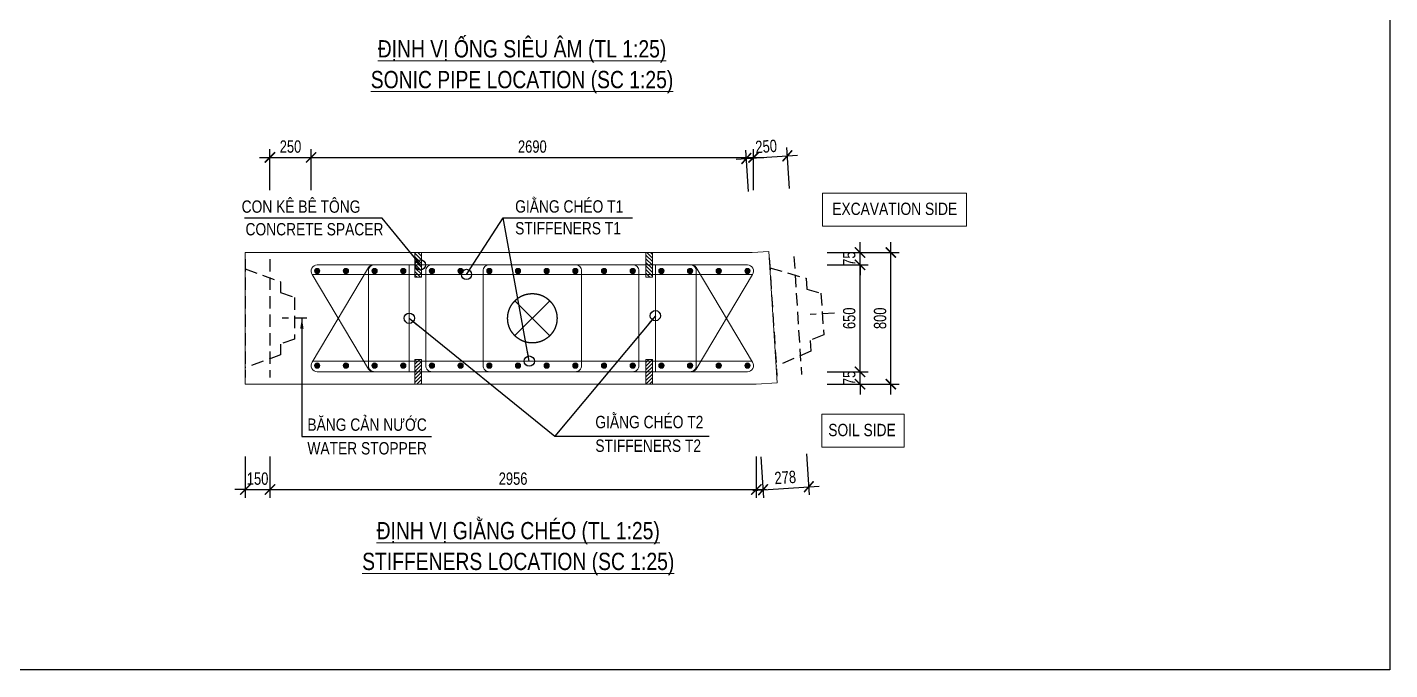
# Model space of a CAD drawing. Header units: millimetres. Extents: x 2746337 to 7547699, y -363432 to 15720.
# Drawn here: x 3114228 to 3147351, y -165266 to -149648 of the extents above; entities that cross this region are included whole.
import ezdxf
from ezdxf.enums import TextEntityAlignment as Align

# ---------------------------------------------------------------- set-up
doc = ezdxf.new("R2010")
doc.units = ezdxf.units.MM
doc.header["$LTSCALE"] = 1200
doc.header["$PDMODE"] = 3
doc.linetypes.add('CENTER', pattern=[2, 1.25, -0.25, 0.25, -0.25])
doc.linetypes.add('HIDDEN', pattern=[0.375, 0.25, -0.125])
for name, color, linetype, lineweight in [('5', 5, 'Continuous', 13), ('BOUND', 3, 'Continuous', 20), ('CWS', 8, 'HIDDEN', 9), ('ENOTE', 2, 'Continuous', 15), ('GRID', 74, 'CENTER', 15), ('K-THUOC', 1, 'Continuous', 18), ('LEADER', 8, 'Continuous', 9), ('MCT', 6, 'Continuous', 20), ('T2HI', 4, 'HIDDEN', 13), ('TEXTMA', 2, 'Continuous', 13), ('TEXTVN', 2, 'Continuous', 20), ('TIE', 4, 'Continuous', 13)]:
    doc.layers.add(name, color=color, linetype=linetype, lineweight=lineweight)
for name, color, linetype in [('CDC.04.HIDDEN', 8, 'HIDDEN'), ('CDC.11.NOTE', 8, 'Continuous'), ('MIE', 5, 'HIDDEN')]:
    doc.layers.add(name, color=color, linetype=linetype)
doc.styles.add('DB_Arial', font='arial.ttf', dxfattribs={"width": 0.8})
doc.styles.add('SMTEXT', font='arial.ttf', dxfattribs={"width": 0.75})
doc.dimstyles.new('BSV1-100', dxfattribs={"dimtxt": 300, "dimasz": 250, "dimexe": 200, "dimexo": 0, "dimgap": 108, "dimtad": 1, "dimdec": 0, "dimdsep": 46, "dimtxsty": 'SMTEXT', "dimblk": 'ARCHTICK', "dimcen": 100, "dimdle": 250, "dimclrd": 256, "dimclre": 256, "dimclrt": 1, "dimadec": 0, "dimazin": 0, "dimtfac": 1, "dimtdec": 0, "dimtix": 1, "dimtmove": 2, "dimatfit": 3, "dimfxl": 720, "dimfxlon": 1, "dimtolj": 1, "dimtzin": 0, "dimarcsym": 0})
doc.dimstyles.new('BSV25', dxfattribs={"dimtxt": 300, "dimasz": 250, "dimexe": 200, "dimexo": 0, "dimgap": 108, "dimtad": 1, "dimdec": 0, "dimlfac": 0.25, "dimdsep": 46, "dimtxsty": 'SMTEXT', "dimblk": 'ARCHTICK', "dimcen": 100, "dimdle": 250, "dimclrd": 256, "dimclre": 256, "dimclrt": 2, "dimadec": 0, "dimazin": 0, "dimtfac": 1, "dimtdec": 0, "dimtix": 1, "dimtmove": 2, "dimatfit": 3, "dimfxl": 800, "dimfxlon": 1, "dimtolj": 1, "dimtzin": 0, "dimarcsym": 0})

# ---------------------------------------------------------------- blocks, each defined once
blk = doc.blocks.new('_ArchTick')
at = {"color": 0, "linetype": 'ByBlock', "const_width": 0.15}
blk.add_lwpolyline([(-0.5, -0.5), (0.5, 0.5)], dxfattribs=at)
blk = doc.blocks.new('*D1778')
at = {"layer": 'Defpoints', "color": 0, "transparency": 16777216}
for p in [(3119528, -158323), (3120128, -158163), (3120128, -160885)]:
    blk.add_point(p, dxfattribs=at)
at = {"layer": 'K-THUOC', "lineweight": -2, "transparency": 16777216}
for p, q in [((3119528, -160085), (3119528, -161085)), ((3120128, -160085), (3120128, -161085)), ((3119528, -160885), (3119278, -160885)), ((3119528, -160885), (3120128, -160885)), ((3120128, -160885), (3120378, -160885))]:
    blk.add_line(p, q, dxfattribs=at)
at = {"layer": 'K-THUOC', "lineweight": -2, "transparency": 16777216, "xscale": 250, "yscale": 250, "zscale": 250}
blk.add_blockref('_ArchTick', (3119528, -160885), dxfattribs=at)
at = {"layer": 'K-THUOC', "lineweight": -2, "transparency": 16777216, "xscale": 250, "yscale": 250, "zscale": 250, "rotation": 180}
blk.add_blockref('_ArchTick', (3120128, -160885), dxfattribs=at)
at = {"layer": 'K-THUOC', "color": 2, "transparency": 16777216, "insert": (3119828, -160623), "char_height": 300, "attachment_point": 5, "style": 'SMTEXT'}
blk.add_mtext('\\A1;150', dxfattribs=at)
blk = doc.blocks.new('*D1779')
at = {"layer": 'Defpoints', "color": 0, "transparency": 16777216}
for p in [(3121128, -152811), (3120128, -155283), (3121128, -155573)]:
    blk.add_point(p, dxfattribs=at)
at = {"layer": 'K-THUOC', "lineweight": -2, "transparency": 16777216}
for p, q in [((3120128, -153611), (3120128, -152611)), ((3121128, -153611), (3121128, -152611)), ((3119878, -152811), (3121378, -152811))]:
    blk.add_line(p, q, dxfattribs=at)
at = {"layer": 'K-THUOC', "lineweight": -2, "transparency": 16777216, "xscale": 250, "yscale": 250, "zscale": 250, "rotation": 180}
blk.add_blockref('_ArchTick', (3120128, -152811), dxfattribs=at)
at = {"layer": 'K-THUOC', "lineweight": -2, "transparency": 16777216, "xscale": 250, "yscale": 250, "zscale": 250}
blk.add_blockref('_ArchTick', (3121128, -152811), dxfattribs=at)
at = {"layer": 'K-THUOC', "color": 2, "transparency": 16777216, "insert": (3120628, -152550), "char_height": 300, "attachment_point": 5, "style": 'SMTEXT'}
blk.add_mtext('\\A1;250', dxfattribs=at)
blk = doc.blocks.new('*D1780')
at = {"layer": 'Defpoints', "color": 0, "transparency": 16777216}
for p in [(3131886, -152811), (3121128, -155573), (3131886, -155573)]:
    blk.add_point(p, dxfattribs=at)
at = {"layer": 'K-THUOC', "lineweight": -2, "transparency": 16777216}
for p, q in [((3121128, -153611), (3121128, -152611)), ((3131886, -153611), (3131886, -152611)), ((3120878, -152811), (3132136, -152811))]:
    blk.add_line(p, q, dxfattribs=at)
at = {"layer": 'K-THUOC', "lineweight": -2, "transparency": 16777216, "xscale": 250, "yscale": 250, "zscale": 250, "rotation": 180}
blk.add_blockref('_ArchTick', (3121128, -152811), dxfattribs=at)
at = {"layer": 'K-THUOC', "lineweight": -2, "transparency": 16777216, "xscale": 250, "yscale": 250, "zscale": 250}
blk.add_blockref('_ArchTick', (3131886, -152811), dxfattribs=at)
at = {"layer": 'K-THUOC', "color": 2, "transparency": 16777216, "insert": (3126507, -152550), "char_height": 300, "attachment_point": 5, "style": 'SMTEXT'}
blk.add_mtext('\\A1;2690', dxfattribs=at)
blk = doc.blocks.new('*D1781')
at = {"layer": 'Defpoints', "color": 0, "transparency": 16777216}
for p in [(3131951, -158323), (3120128, -160135), (3131951, -160885)]:
    blk.add_point(p, dxfattribs=at)
at = {"layer": 'K-THUOC', "lineweight": -2, "transparency": 16777216}
for p, q in [((3120128, -160135), (3120128, -161085)), ((3131951, -160085), (3131951, -161085)), ((3119878, -160885), (3132201, -160885))]:
    blk.add_line(p, q, dxfattribs=at)
at = {"layer": 'K-THUOC', "lineweight": -2, "transparency": 16777216, "xscale": 250, "yscale": 250, "zscale": 250, "rotation": 180}
blk.add_blockref('_ArchTick', (3120128, -160885), dxfattribs=at)
at = {"layer": 'K-THUOC', "lineweight": -2, "transparency": 16777216, "xscale": 250, "yscale": 250, "zscale": 250}
blk.add_blockref('_ArchTick', (3131951, -160885), dxfattribs=at)
at = {"layer": 'K-THUOC', "color": 2, "transparency": 16777216, "insert": (3126039, -160623), "char_height": 300, "attachment_point": 5, "style": 'SMTEXT'}
blk.add_mtext('\\A1;2956', dxfattribs=at)
blk = doc.blocks.new('*D1782')
at = {"layer": 'Defpoints', "color": 0, "transparency": 16777216}
for p in [(3133723, -155123), (3135223, -155123), (3133723, -158323)]:
    blk.add_point(p, dxfattribs=at)
at = {"layer": 'K-THUOC', "lineweight": -2, "transparency": 16777216}
for p, q in [((3135223, -158573), (3135223, -154873)), ((3134423, -155123), (3135423, -155123)), ((3134423, -158323), (3135423, -158323))]:
    blk.add_line(p, q, dxfattribs=at)
at = {"layer": 'K-THUOC', "lineweight": -2, "transparency": 16777216, "xscale": 250, "yscale": 250, "zscale": 250}
for p, rotation in [((3135223, -155123), 90), ((3135223, -158323), 270)]:
    blk.add_blockref('_ArchTick', p, dxfattribs=dict(at, rotation=rotation))
at = {"layer": 'K-THUOC', "color": 2, "transparency": 16777216, "insert": (3134962, -156723), "char_height": 300, "attachment_point": 5, "rotation": 90, "style": 'SMTEXT'}
blk.add_mtext('\\A1;800', dxfattribs=at)
blk = doc.blocks.new('*D1783')
at = {"layer": 'Defpoints', "color": 0, "transparency": 16777216}
for p in [(3133365, -158323), (3133723, -158023), (3134473, -158023)]:
    blk.add_point(p, dxfattribs=at)
at = {"layer": 'K-THUOC', "lineweight": -2, "transparency": 16777216}
for p, q in [((3134473, -158023), (3134473, -157773)), ((3133673, -158323), (3134673, -158323)), ((3133723, -158023), (3134673, -158023)), ((3134473, -158323), (3134473, -158023)), ((3134473, -158323), (3134473, -158573))]:
    blk.add_line(p, q, dxfattribs=at)
at = {"layer": 'K-THUOC', "lineweight": -2, "transparency": 16777216, "xscale": 250, "yscale": 250, "zscale": 250}
for p, rotation in [((3134473, -158023), 270), ((3134473, -158323), 90)]:
    blk.add_blockref('_ArchTick', p, dxfattribs=dict(at, rotation=rotation))
at = {"layer": 'K-THUOC', "color": 2, "transparency": 16777216, "insert": (3134212, -158173), "char_height": 300, "attachment_point": 5, "rotation": 90, "style": 'SMTEXT'}
blk.add_mtext('\\A1;75', dxfattribs=at)
blk = doc.blocks.new('*D1784')
at = {"layer": 'Defpoints', "color": 0, "transparency": 16777216}
for p in [(3133365, -155423), (3134473, -155423), (3133365, -158023)]:
    blk.add_point(p, dxfattribs=at)
at = {"layer": 'K-THUOC', "lineweight": -2, "transparency": 16777216}
for p, q in [((3134473, -158273), (3134473, -155173)), ((3133673, -155423), (3134673, -155423)), ((3133673, -158023), (3134673, -158023))]:
    blk.add_line(p, q, dxfattribs=at)
at = {"layer": 'K-THUOC', "lineweight": -2, "transparency": 16777216, "xscale": 250, "yscale": 250, "zscale": 250}
for p, rotation in [((3134473, -155423), 90), ((3134473, -158023), 270)]:
    blk.add_blockref('_ArchTick', p, dxfattribs=dict(at, rotation=rotation))
at = {"layer": 'K-THUOC', "color": 2, "transparency": 16777216, "insert": (3134212, -156723), "char_height": 300, "attachment_point": 5, "rotation": 90, "style": 'SMTEXT'}
blk.add_mtext('\\A1;650', dxfattribs=at)
blk = doc.blocks.new('*D1785')
at = {"layer": 'Defpoints', "color": 0, "transparency": 16777216}
for p in [(3133365, -155123), (3134473, -155123), (3133365, -155423)]:
    blk.add_point(p, dxfattribs=at)
at = {"layer": 'K-THUOC', "lineweight": -2, "transparency": 16777216}
for p, q in [((3134473, -155123), (3134473, -154873)), ((3133673, -155123), (3134673, -155123)), ((3134473, -155423), (3134473, -155123)), ((3133673, -155423), (3134673, -155423)), ((3134473, -155423), (3134473, -155673))]:
    blk.add_line(p, q, dxfattribs=at)
at = {"layer": 'K-THUOC', "lineweight": -2, "transparency": 16777216, "xscale": 250, "yscale": 250, "zscale": 250}
for p, rotation in [((3134473, -155123), 270), ((3134473, -155423), 90)]:
    blk.add_blockref('_ArchTick', p, dxfattribs=dict(at, rotation=rotation))
at = {"layer": 'K-THUOC', "color": 2, "transparency": 16777216, "insert": (3134212, -155273), "char_height": 300, "attachment_point": 5, "rotation": 90, "style": 'SMTEXT'}
blk.add_mtext('\\A1;75', dxfattribs=at)
blk = doc.blocks.new('cws800')
at = {"layer": 'CDC.04.HIDDEN'}
for p, q in [((-600, 1440), (-600, -1440)), ((0, 1440), (0, -1440))]:
    blk.add_line(p, q, dxfattribs=at)
for points in [[(0, 1200), (-860, 888), (-860, 627), (-1200, 507), (-1200, -507), (-860, -627), (-860, -888), (0, -1200)], [(-1500, 0), (-900, 0)]]:
    blk.add_lwpolyline(points, dxfattribs=at)
blk = doc.blocks.new('mct1')
at = {"lineweight": 9}
h = blk.add_hatch(color=256, dxfattribs=at)
h.dxf.hatch_style = 1
h.paths.add_polyline_path([(-16, 0, 1), (16, 0, 1)])
blk.add_circle((0, 0), 16, dxfattribs=at)
blk = doc.blocks.new('tremie')
at = {"layer": 'MIE', "color": 74, "ltscale": 1000}
for p, q in [((424, -424), (-424, 424)), ((424, 424), (-424, -424))]:
    blk.add_line(p, q, dxfattribs=at)
at = {"layer": 'MIE', "ltscale": 500}
blk.add_circle((0, 0), 600, dxfattribs=at)
blk = doc.blocks.new('sp')
at = {"layer": '5', "lineweight": 20}
h = blk.add_hatch(dxfattribs=at)
h.set_pattern_fill('ANSI31', color=256, scale=500)
h.set_pattern_definition([(45, (0, 0), (-44.194, 44.194), [])])
h.paths.add_polyline_path([(80, 300), (-80, 300), (-80, -300), (80, -300)])
blk.add_lwpolyline([(-80, -300), (80, -300), (80, 300), (-80, 300)], close=True, dxfattribs=at)
blk = doc.blocks.new('*D1786')
at = {"layer": 'Defpoints', "color": 0, "transparency": 16777216}
for p in [(3131951, -158323), (3133051, -158091), (3133228, -160818)]:
    blk.add_point(p, dxfattribs=at)
at = {"layer": 'K-THUOC', "lineweight": -2, "transparency": 16777216}
for p, q in [((3132066, -160092), (3132130, -161090)), ((3133176, -160020), (3133241, -161018)), ((3131868, -160906), (3133477, -160802))]:
    blk.add_line(p, q, dxfattribs=at)
at = {"layer": 'K-THUOC', "lineweight": -2, "transparency": 16777216, "xscale": 250, "yscale": 250, "zscale": 250}
for p, rotation in [((3132117, -160890), 183.7047054098791), ((3133228, -160818), 3.704705409879128)]:
    blk.add_blockref('_ArchTick', p, dxfattribs=dict(at, rotation=rotation))
at = {"layer": 'K-THUOC', "color": 2, "transparency": 16777216, "insert": (3132656, -160593), "char_height": 300, "attachment_point": 5, "rotation": 3.7047, "style": 'SMTEXT'}
blk.add_mtext('\\A1;278', dxfattribs=at)
blk = doc.blocks.new('*D1787')
at = {"layer": 'Defpoints', "color": 0, "transparency": 16777216}
for p in [(3132707, -152774), (3131886, -155573), (3132884, -155508)]:
    blk.add_point(p, dxfattribs=at)
at = {"layer": 'K-THUOC', "lineweight": -2, "transparency": 16777216}
for p, q in [((3131761, -153637), (3131696, -152639)), ((3132759, -153572), (3132694, -152575)), ((3131460, -152855), (3132957, -152758))]:
    blk.add_line(p, q, dxfattribs=at)
at = {"layer": 'K-THUOC', "lineweight": -2, "transparency": 16777216, "xscale": 250, "yscale": 250, "zscale": 250}
for p, rotation in [((3131709, -152839), 183.7047054098791), ((3132707, -152774), 3.704705409879128)]:
    blk.add_blockref('_ArchTick', p, dxfattribs=dict(at, rotation=rotation))
at = {"layer": 'K-THUOC', "color": 2, "transparency": 16777216, "insert": (3132191, -152546), "char_height": 300, "attachment_point": 5, "rotation": 3.7047, "style": 'SMTEXT'}
blk.add_mtext('\\A1;250', dxfattribs=at)

msp = doc.modelspace()

# ---------------------------------------------------------------- linework, layer by layer
msp.add_lwpolyline([(3053834.1, -88114), (3147351.4, -88114), (3147351.4, -165266.4), (3053834.1, -165266.4)], close=True)
at = {"layer": 'BOUND'}
msp.add_lwpolyline([(3132256.2, -155096.3), (3132463, -158289.6), (3131951, -158322.8), (3119527.6, -158322.8), (3119527.6, -155122.8), (3131847.5, -155122.8)], close=True, dxfattribs=at)
at = {"layer": 'ENOTE'}
for points in [[(3133559.7, -153680.2), (3137059.7, -153680.2), (3137059.7, -154480.2), (3133559.7, -154480.2)], [(3133549, -159056.8), (3135549, -159056.8), (3135549, -159856.8), (3133549, -159856.8)]]:
    msp.add_lwpolyline(points, close=True, dxfattribs=at)
at = {"layer": 'T2HI', "color": 1, "ltscale": 1000}
for p, q in [((3121154.1, -155657.9), (3131859.8, -155657.9)), ((3123516.2, -155422.8), (3123516.2, -158022.8)), ((3129497.7, -155422.8), (3129497.7, -158022.8)), ((3121170.2, -157764.3), (3131845.7, -157764.3))]:
    msp.add_line(p, q, dxfattribs=at)
at = {"layer": 'TIE', "lineweight": 20}
for points in [[(3122649.4, -155422.8, 0.244599), (3122526.6, -155486.7), (3121154.8, -157786.7, 0.6069433), (3121277.6, -158022.8), (3131736.2, -158022.8, 0.6069433), (3131859.1, -157786.7), (3130487.3, -155486.7, 0.244599), (3130364.5, -155422.8)], [(3130364.5, -158022.8, 0.244599), (3130487.3, -157958.9), (3131859.1, -155658.9, 0.6069433), (3131736.2, -155422.8), (3121277.6, -155422.8, 0.6069433), (3121154.8, -155658.9), (3122526.6, -157958.9, 0.244599), (3122649.4, -158022.8)]]:
    msp.add_lwpolyline(points, format="xyb", dxfattribs=at)
at = {"layer": 'TIE'}
for points in [[(3123122.1, -158022.8), (3122672.1, -158022.8, -0.4142136), (3122522.1, -157872.8), (3122522.1, -155572.8, -0.4142136), (3122672.1, -155422.8), (3123122.1, -155422.8)], [(3124516.6, -158022.8), (3124066.6, -158022.8, -0.4142136), (3123916.6, -157872.8), (3123916.6, -155572.8, -0.4142136), (3124066.6, -155422.8), (3124516.6, -155422.8)], [(3125911.1, -158022.8), (3125461.1, -158022.8, -0.4142136), (3125311.1, -157872.8), (3125311.1, -155572.8, -0.4142136), (3125461.1, -155422.8), (3125911.1, -155422.8)], [(3127102.8, -158022.8), (3127552.8, -158022.8, 0.4142136), (3127702.8, -157872.8), (3127702.8, -155572.8, 0.4142136), (3127552.8, -155422.8), (3127102.8, -155422.8)], [(3128497.3, -158022.8), (3128947.3, -158022.8, 0.4142136), (3129097.3, -157872.8), (3129097.3, -155572.8, 0.4142136), (3128947.3, -155422.8), (3128497.3, -155422.8)], [(3129891.8, -158022.8), (3130341.8, -158022.8, 0.4142136), (3130491.8, -157872.8), (3130491.8, -155572.8, 0.4142136), (3130341.8, -155422.8), (3129891.8, -155422.8)]]:
    msp.add_lwpolyline(points, format="xyb", dxfattribs=at)

# ---------------------------------------------------------------- block references
at = {"layer": 'CWS', "xscale": -1}
msp.add_blockref('cws800', (3119527.6, -156722.8), dxfattribs=at)
at = {"layer": 'CWS', "xscale": -1, "rotation": 3.704705409879514}
msp.add_blockref('cws800', (3132359.6, -156693), dxfattribs=at)
at = {"layer": 'ENOTE', "xscale": -1}
for p in [(3123731.4, -155422.8), (3129345.9, -155422.8)]:
    msp.add_blockref('sp', p, dxfattribs=at)
at = {"layer": 'ENOTE', "rotation": 180}
for p in [(3123731.4, -158022.8), (3129345.9, -158022.8)]:
    msp.add_blockref('sp', p, dxfattribs=at)
at = {"layer": 'GRID', "rotation": 269.672406155841}
msp.add_blockref('tremie', (3126506.9, -156722.8), dxfattribs=at)
at = {"layer": 'MCT', "xscale": -4, "yscale": 4, "zscale": 4, "rotation": 180}
for p in [(3121277.6, -155572.8), (3121974.9, -155572.8), (3122672.1, -155572.8), (3123369.4, -155572.8), (3124066.6, -155572.8), (3124763.8, -155572.8), (3125461.1, -155572.8), (3126158.3, -155572.8), (3126855.6, -155572.8), (3127552.8, -155572.8), (3128250, -155572.8), (3128947.3, -155572.8), (3129644.5, -155572.8), (3130341.8, -155572.8), (3131039, -155572.8), (3131736.2, -155572.8)]:
    msp.add_blockref('mct1', p, dxfattribs=at)
at = {"layer": 'MCT', "xscale": 4, "yscale": 4, "zscale": 4}
for p in [(3121277.6, -157872.8), (3121974.9, -157872.8), (3122672.1, -157872.8), (3123369.4, -157872.8), (3124066.6, -157872.8), (3124763.8, -157872.8), (3125461.1, -157872.8), (3126158.3, -157872.8), (3126855.6, -157872.8), (3127552.8, -157872.8), (3128250, -157872.8), (3128947.3, -157872.8), (3129644.5, -157872.8), (3130341.8, -157872.8), (3131039, -157872.8), (3131736.2, -157872.8)]:
    msp.add_blockref('mct1', p, dxfattribs=at)

# ---------------------------------------------------------------- texts
at = {"layer": 'TEXTMA', "style": 'DB_Arial', "width": 0.8}
for s, p in [('BĂNG CẢN NƯỚC', (3121038.9, -159457.8)), ('WATER STOPPER', (3121038.9, -160032.8))]:
    msp.add_text(s, height=300, rotation=360, dxfattribs=at).set_placement(p)
at = {"layer": 'TEXTVN', "style": 'DB_Arial', "width": 0.8}
for s, p in [('%%UĐỊNH VỊ ỐNG SIÊU ÂM (TL 1:25)', (3126256.3, -150171.9)), ('%%USONIC PIPE LOCATION (SC 1:25)', (3126256.3, -150971.9)), ('%%UĐỊNH VỊ GIẰNG CHÉO (TL 1:25)', (3126164.3, -161884.6)), ('%%USTIFFENERS LOCATION (SC 1:25)', (3126164.3, -162684.6))]:
    msp.add_text(s, height=420, rotation=360, dxfattribs=at).set_placement(p, align=Align.MIDDLE)
for s, p in [('CON KÊ BÊ TÔNG', (3119440.6, -154157.9)), ('GIẰNG CHÉO T1', (3126090, -154153.8)), (' CONCRETE SPACER', (3119440.6, -154707.9)), ('STIFFENERS T1', (3126090, -154683.8)), ('GIẰNG CHÉO T2', (3128038.7, -159394.6)), ('STIFFENERS T2', (3128038.7, -159969.6))]:
    msp.add_text(s, height=300, rotation=360, dxfattribs=at).set_placement(p)
msp.add_text('EXCAVATION SIDE', height=300, dxfattribs=at).set_placement((3133798.9, -154211.9))
msp.add_text('SOIL SIDE', height=300, dxfattribs=at).set_placement((3135341.2, -159588.5), align=Align.RIGHT)

# ---------------------------------------------------------------- dimensions: what is measured, and where the dimension line sits
at = {"layer": 'K-THUOC'}
for base, p1, p2, picture, middle in [((3121127.6, -152811.1), (3120127.6, -155282.6), (3121127.6, -155572.8), '*D1779', (3120627.6, -152549.9)), ((3131886.2, -152811.1), (3121127.6, -155572.8), (3131886.2, -155572.8), '*D1780', (3126506.9, -152549.9)), ((3120127.6, -160884.6), (3119527.6, -158322.8), (3120127.6, -158163), '*D1778', (3119827.6, -160623.4)), ((3131951, -160884.6), (3120127.6, -160134.6), (3131951, -158322.8), '*D1781', (3126039.3, -160623.4))]:
    dim = msp.add_linear_dim(base=base, p1=p1, p2=p2, dimstyle='BSV25', dxfattribs=at)
    dim.commit()
    dim.dimension.update_dxf_attribs({"geometry": picture, "text_midpoint": middle})
for base, p1, p2, angle, picture, middle in [((3132707.1, -152774.1), (3131886.2, -155572.8), (3132884.1, -155508.2), 3.70471, '*D1787', (3132191.3, -152545.8)), ((3134472.9, -155122.8), (3133364.9, -155422.8), (3133364.9, -155122.8), 90, '*D1785', (3134212.4, -155272.8)), ((3135222.9, -155122.8), (3133722.9, -158322.8), (3133722.9, -155122.8), 90, '*D1782', (3134961.8, -156722.8)), ((3134472.9, -155422.8), (3133364.9, -158022.8), (3133364.9, -155422.8), 90, '*D1784', (3134211.8, -156722.8)), ((3134472.9, -158022.8), (3133364.9, -158322.8), (3133722.9, -158022.8), 90, '*D1783', (3134212.4, -158172.8)), ((3133228, -160818.1), (3131951, -158322.8), (3133051.4, -158091.4), 3.70471, '*D1786', (3132655.7, -160593.5))]:
    dim = msp.add_linear_dim(base=base, p1=p1, p2=p2, angle=angle, dimstyle='BSV25', dxfattribs=at)
    dim.commit()
    dim.dimension.update_dxf_attribs({"geometry": picture, "text_midpoint": middle})

# ---------------------------------------------------------------- leaders
at = {"layer": 'CDC.11.NOTE'}
msp.add_leader([(3120904.5, -156722.8), (3120904.5, -159598.1), (3124057.9, -159598.1)], dimstyle='BSV1-100', override={"dimgap": 108, "dimtad": 0}, dxfattribs=at)
at = {"layer": 'LEADER'}
for points in [[(3123784.2, -155424.9), (3122860.2, -154287.5), (3119511.7, -154287.5)], [(3124906.2, -155657.9), (3125797.7, -154277.9), (3128943.7, -154277.9)], [(3126433.7, -157764.3), (3125797.7, -154277.9), (3128943.7, -154277.9)], [(3123516.2, -156722.8), (3127055.2, -159586.6), (3130807.4, -159586.6)], [(3129497.7, -156659.6), (3127055.2, -159586.6)]]:
    msp.add_leader(points, dimstyle='BSV25', override={"dimldrblk": 'Origin'}, dxfattribs=at)

doc.saveas('drawing.dxf')
